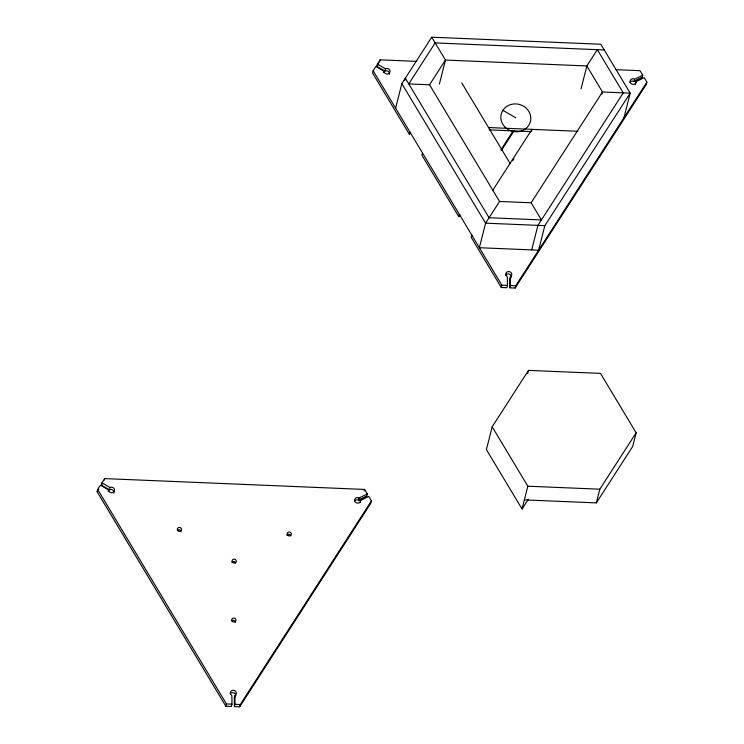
<?xml version="1.0" encoding="UTF-8"?>
<svg xmlns="http://www.w3.org/2000/svg" width="744" height="744" viewBox="0 0 744 744"><rect width="100%" height="100%" fill="white"/><g stroke="black" fill="none" stroke-linecap="round" stroke-linejoin="round"><path stroke-width="1.12" d="M367.285 493.942L359.12 497.987L358.422 497.69A3.013 2.771 14.2 0 0 354.674 499.745A3.013 2.771 14.2 0 0 357.353 503.111A3.013 2.771 14.2 0 0 360.626 500.47L368.764 496.388L371.451 500.87L370.865 503.149L239.689 706.8L234.416 706.577L234.295 697.807L235.448 695.138A3.013 2.771 14.2 0 0 235.281 691.027A3.013 2.771 14.2 0 0 230.891 691.381A3.013 2.771 14.2 0 0 231.83 695.435L231.998 704.168L231.421 706.456L225.841 706.223L97.111 491.738L97.687 489.45L100.431 485.2L108.587 489.933L108.68 490.575A3.013 2.771 14.2 0 0 112.586 492.64A3.013 2.771 14.2 0 0 114.306 488.91A3.013 2.771 14.2 0 0 110.093 487.506L101.947 482.856L104.681 478.597L364.588 489.44L367.285 493.942L366.708 496.22L358.543 500.275L357.845 499.968A3.013 2.771 14.2 0 0 354.46 501.131M113.897 493.105A3.013 2.771 14.2 0 0 109.517 489.784L101.37 485.135L101.947 482.856M104.3 480.122L104.681 478.597M108.206 491.459L108.587 489.933M109.452 489.822L110.093 487.506M389.335 74.354A3.013 2.771 14.2 0 0 384.955 71.033L385.532 68.746A3.013 2.771 14.2 0 1 389.744 70.159A3.013 2.771 14.2 0 1 388.024 73.889A3.013 2.771 14.2 0 1 384.118 71.824L384.025 71.182L375.869 66.449L373.135 70.699L372.549 72.986L409.433 134.432L410.688 132.478M384.955 71.033L376.808 66.383L377.385 64.096L380.119 59.846L416.779 61.371M379.542 62.133L380.119 59.846M383.644 72.698L384.025 71.182M225.841 706.223L226.418 703.936L97.687 489.45M234.416 706.577L235.002 704.298L234.872 695.528M239.689 706.8L240.275 704.521L371.451 500.87M395.622 108.168L401.825 83.635L431.734 37.2L600.827 44.249L630.177 93.158L623.974 117.692M404.764 80.436L405.322 78.204L489.078 217.75L541.409 219.926L531.114 202.787L499.559 201.466L429.539 84.788L408.754 83.923L435.166 42.919L604.258 49.969M409.433 134.432L410.009 132.153M439.379 84.081L445.461 60.069L431.734 37.2M422.49 152.939L421.904 155.217L458.788 216.662L460.043 214.718M360.04 502.684L360.626 500.47M364.197 490.956L364.588 489.44M458.788 216.662L459.364 214.384M471.836 235.169L471.259 237.457L501.279 287.472L506.859 287.705L507.436 285.417L507.315 276.703A3.013 2.771 14.2 0 1 506.329 272.63A3.013 2.771 14.2 0 1 510.719 272.276A3.013 2.771 14.2 0 1 510.886 276.387L509.733 279.056L509.863 287.826L515.136 288.049L646.313 84.398L646.889 82.119L644.202 77.636L636.055 81.654L635.488 84.007A3.013 2.771 14.2 0 1 635.385 84.723M531.411 131.642L531.997 129.354L492.528 190.631M501.279 287.472L501.856 285.185L373.135 70.699M509.863 287.826L510.44 285.547L510.319 276.768M515.136 288.049L515.713 285.761L646.889 82.119M531.7 249.9L537.912 225.358L623.258 92.861L597.33 49.681L586.849 65.956L581.045 88.889M524.362 499.894L596.344 502.898L632.679 446.493L636.148 432.803L600.492 373.395L528.51 370.391L492.175 426.796L486.399 449.627L522.056 509.026L528.314 499.308M429.539 84.788L445.461 60.069L586.849 65.956L602.473 91.996L630.177 93.158L544.841 225.646L538.628 250.189L479.369 247.715L485.581 223.172L499.559 201.466M527.738 373.442L528.51 370.391M601.924 94.181L602.473 91.996L531.114 202.787M522.056 509.026L527.831 486.204L492.175 426.796M629.898 82.379A3.013 2.771 14.2 0 1 633.284 81.217L633.981 81.515L642.156 77.469L642.732 75.191L640.026 70.68L616.013 69.685M596.344 502.898L599.813 489.199L636.148 432.803M359.12 497.987L358.543 500.275L366.708 496.22M642.732 75.191L634.558 79.236L633.981 81.515L642.156 77.469M97.111 491.738L98.757 489.189M101.37 485.135L102.458 483.433M376.808 66.383L378.445 63.826M500.833 150.009L513.397 130.507M501.512 150.344L514.076 130.832M512.625 160.816L513.871 158.872M234.295 697.807L234.872 697.426M488.548 127.54L577.818 131.27M489.124 129.875L530.732 131.614M544.841 225.646L485.581 223.172L401.825 83.635M501.856 285.185L507.436 285.417M510.44 285.547L515.713 285.761M527.831 486.204L599.813 489.199M226.418 703.936L231.998 704.168M235.002 704.298L240.275 704.521M634.558 79.236L633.86 78.938A3.013 2.771 14.2 0 0 630.121 80.984A3.013 2.771 14.2 0 0 632.791 84.36A3.013 2.771 14.2 0 0 636.064 81.719L636.055 81.654M502.888 110.335L515.834 117.84M377.385 64.096L385.476 68.792M461.773 82.947L510.068 163.401M177.37 530.221A2.13 1.962 14.2 0 1 180.978 531.765M231.775 562.362A2.13 1.962 14.2 0 1 235.653 562.994M231.765 620.868A2.13 1.962 14.2 0 1 235.374 622.412M286.868 535.196A2.13 1.962 14.2 0 1 290.746 535.838M230.175 693.864A3.013 2.771 14.2 0 1 235.764 695.491M510.793 278.117A3.013 2.771 14.2 0 1 510.31 278.665M505.613 275.113A3.013 2.771 14.2 0 1 511.1 277.456M505.167 127.252A15.066 13.866 14.2 0 0 530.295 122.053A15.066 13.866 14.2 0 0 512.03 104.225A15.066 13.866 14.2 0 0 505.167 127.252M177.928 530.723A2.13 1.962 14.2 0 0 181.48 529.988A2.13 1.962 14.2 0 0 178.904 527.468A2.13 1.962 14.2 0 0 177.928 530.723M232.677 562.464A2.13 1.962 14.2 0 0 236.229 561.729A2.13 1.962 14.2 0 0 233.644 559.209A2.13 1.962 14.2 0 0 232.677 562.464M232.333 621.37A2.13 1.962 14.2 0 0 235.876 620.636A2.13 1.962 14.2 0 0 233.3 618.115A2.13 1.962 14.2 0 0 232.333 621.37M287.77 535.308A2.13 1.962 14.2 0 0 291.313 534.573A2.13 1.962 14.2 0 0 288.737 532.053A2.13 1.962 14.2 0 0 287.77 535.308"/></g></svg>
